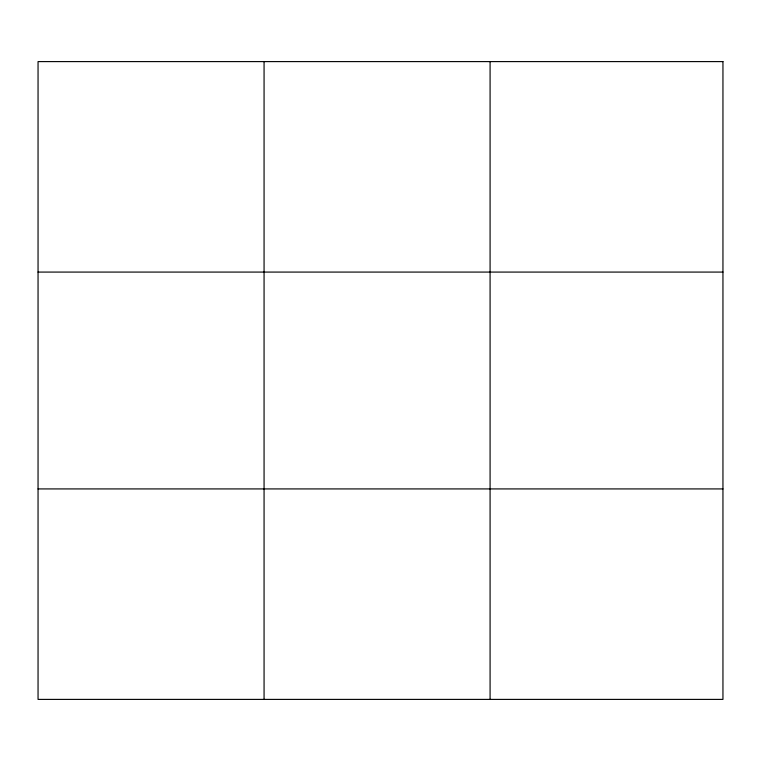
<?xml version="1.0" encoding="UTF-8"?>
<svg xmlns="http://www.w3.org/2000/svg" width="761" height="761" viewBox="0 0 761 761"><rect width="100%" height="100%" fill="white"/><g stroke="black" fill="none" stroke-linecap="round" stroke-linejoin="round"><path stroke-width="1.14" d="M264.067 61.603L264.067 699.397M490.084 61.603L490.084 699.397M38.05 272.077L722.95 272.077M38.05 488.923L722.95 488.923M722.95 61.603L722.95 699.397L38.05 699.397L38.05 61.603L722.95 61.603"/></g></svg>
